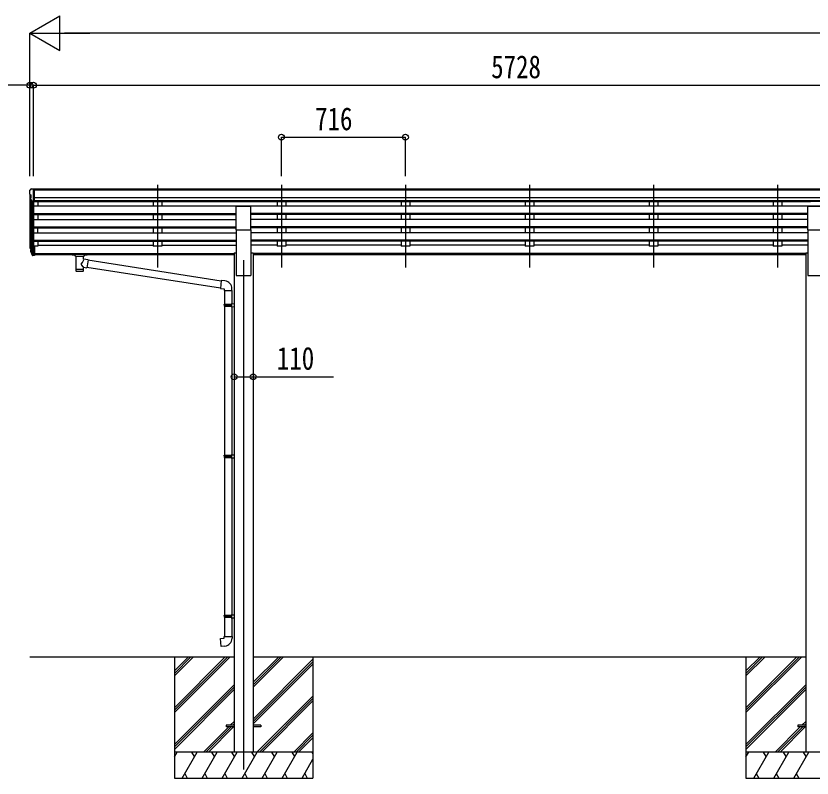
# Model space of a CAD drawing. Units: millimetres, scale not verified. Extents: x -16820 to 16820, y -11880 to 11880.
# Drawn here: x -8914 to -4318, y -6900 to -2502 of the extents above; entities that cross this region are included whole.
import ezdxf
from ezdxf.enums import TextEntityAlignment as Align

# ---------------------------------------------------------------- set-up
doc = ezdxf.new("R2010")
doc.units = ezdxf.units.MM
doc.header["$LTSCALE"] = 60
for name, color, linetype in [('0-3_YKK_12', 2, 'Continuous'), ('0-4_YKK_13', 4, 'Continuous'), ('0-5_YKK_A1', 4, 'Continuous'), ('0-6_YKK_D', 6, 'Continuous')]:
    doc.layers.add(name, color=color, linetype=linetype)
doc.styles.add('ＭＳ ゴシック', font='')
doc.styles.get('ＭＳ ゴシック').set_extended_font_data('MS Gothic')

msp = doc.modelspace()

# ---------------------------------------------------------------- linework, layer by layer
at = {"layer": '0-3_YKK_12'}
for p, q in [((-8097.92, -3476.89), (-8097.92, -3954.4)), ((-8097.92, -3476.89), (-8097.92, -3954.4)), ((-7381.92, -3476.89), (-7381.92, -3954.4)), ((-7381.92, -3476.89), (-7381.92, -3954.4)), ((-6665.92, -3476.89), (-6665.92, -3954.4)), ((-6665.92, -3476.89), (-6665.92, -3954.4)), ((-5949.92, -3476.89), (-5949.92, -3954.4)), ((-5949.92, -3476.89), (-5949.92, -3954.4)), ((-5233.92, -3476.89), (-5233.92, -3954.4)), ((-5233.92, -3476.89), (-5233.92, -3954.4)), ((-4517.92, -3476.89), (-4517.92, -3954.4)), ((-4517.92, -3476.89), (-4517.92, -3954.4)), ((-7599.92, -3911.44), (-7599.92, -6850))]:
    msp.add_line(p, q, dxfattribs=at)
at = {"layer": '0-4_YKK_13'}
for p, q in [((-8835.92, -3510.23), (-8835.92, -3510.86)), ((-8833.39, -3532.04), (-8828.07, -3535.11)), ((-8829.01, -3501.42), (-8833.08, -3507.23)), ((-8825.92, -3500.86), (-8828.25, -3501)), ((-8827.92, -3535.37), (-8827.92, -3551.65)), ((-8825.92, -3500.86), (-8807.42, -3500.86)), ((-8813.92, -3573.84), (-8813.92, -3500.86)), ((-8807.42, -3500.86), (-8797.42, -3500.94)), ((-8807.42, -3572.84), (-8807.42, -3500.86)), ((-8797.42, -3502.46), (-8797.42, -3500.94)), ((-8821.54, -3572.03), (-8830.55, -3556.43)), ((-8813.92, -3573.84), (-8819.13, -3573.52)), ((-8807.42, -3572.84), (-8813.92, -3572.84)), ((-7642.42, -3736.06), (-7642.42, -3600.84)), ((-7642.42, -3600.84), (-7557.42, -3600.84)), ((-7557.42, -3736.06), (-7557.42, -3600.84)), ((-4342.42, -3736.06), (-4342.42, -3600.84)), ((-4342.42, -3600.84), (-4257.42, -3600.84)), ((-7642.42, -3736.06), (-7557.42, -3736.06)), ((-4342.42, -3736.06), (-4257.42, -3736.06)), ((-8832.83, -3844.2), (-8828.95, -3852.15)), ((-8832.22, -3842.83), (-8828.95, -3849.89)), ((-8830.51, -3855.48), (-8830.17, -3859.88)), ((-8830.17, -3859.88), (-8821.36, -3883.43)), ((-8829.56, -3859.32), (-8821.36, -3875.5)), ((-8820.35, -3874.37), (-8828.11, -3858.96)), ((-8813.92, -3830.01), (-8813.92, -3884.79)), ((-8807.42, -3830.01), (-8813.92, -3830.01)), ((-8807.42, -3830.01), (-8807.42, -3884.05)), ((-8813.92, -3875.05), (-8819.06, -3875.05)), ((-8813.92, -3876.85), (-8818.77, -3876.85)), ((-8813.92, -3884.79), (-8818.77, -3884.79)), ((-8807.42, -3870.15), (-8813.92, -3870.15)), ((-8807.42, -3875.03), (-8813.92, -3875.03)), ((-8807.42, -3884.05), (-8813.92, -3884.05)), ((-8589.92, -3874.89), (-8589.92, -3880.65)), ((-8589.92, -3875.08), (-8589.92, -3876.62)), ((-8587.92, -3874.23), (-8504.92, -3874.23)), ((-8587.92, -3876.4), (-8504.92, -3876.4)), ((-8587.92, -3881.31), (-8573.42, -3881.31)), ((-8573.42, -3886.96), (-8573.42, -3880.41)), ((-8569.32, -3887.88), (-8569.34, -3973.32)), ((-8523.52, -3906.62), (-8523.52, -3887.88)), ((-8498.3, -3910.53), (-8523.52, -3906.61)), ((-8519.42, -3886.96), (-8519.42, -3880.41)), ((-8519.42, -3881.31), (-8504.92, -3881.31)), ((-8502.92, -3874.89), (-8502.92, -3880.65)), ((-8523.5, -3973.32), (-8523.53, -3952.65)), ((-8498.3, -3910.53), (-8505.32, -3955.79)), ((-7729.12, -4031.92), (-8498.62, -3912.54)), ((-8523.52, -3952.96), (-8505.32, -3955.79)), ((-7732.78, -4073.85), (-8505.05, -3954.05)), ((-7708.11, -4031.8), (-7728.95, -4029.97)), ((-7713.03, -4087.54), (-7667.03, -4087.54)), ((-7710.92, -4087.54), (-7710.92, -4165.36)), ((-7668.92, -4087.54), (-7668.92, -4162.8)), ((-7667.03, -4087.54), (-7667.03, -4076.63)), ((-7712.92, -4167.36), (-7711.92, -4165.36)), ((-7712.92, -4167.36), (-7668.92, -4167.36)), ((-7712.92, -4167.36), (-7712.92, -4175.36)), ((-7712.92, -4175.36), (-7668.92, -4175.36)), ((-7712.92, -4175.36), (-7711.92, -4177.36)), ((-7711.92, -4165.36), (-7668.92, -4165.36)), ((-7711.92, -4177.36), (-7668.92, -4177.36)), ((-7710.92, -4177.36), (-7710.92, -5037.75)), ((-7673.4, -4167.36), (-7673.83, -4165.36)), ((-7670.92, -4162.86), (-7654.92, -4162.39)), ((-7670.92, -4164.86), (-7670.92, -4162.86)), ((-7670.92, -4164.86), (-7668.92, -4164.86)), ((-7670.92, -4179.86), (-7670.92, -4177.86)), ((-7670.92, -4179.86), (-7654.92, -4180.33)), ((-7668.92, -4179.92), (-7668.92, -5035.2)), ((-7654.92, -4162.39), (-7654.92, -4180.33)), ((-7712.92, -5039.75), (-7711.92, -5037.75)), ((-7712.92, -5039.75), (-7668.92, -5039.75)), ((-7712.92, -5039.75), (-7712.92, -5047.75)), ((-7712.92, -5047.75), (-7668.92, -5047.75)), ((-7712.92, -5047.75), (-7711.92, -5049.75)), ((-7711.92, -5037.75), (-7668.92, -5037.75)), ((-7711.92, -5049.75), (-7668.92, -5049.75)), ((-7710.92, -5049.75), (-7710.92, -5960.44)), ((-7673.4, -5039.75), (-7673.83, -5037.75)), ((-7670.92, -5035.25), (-7654.92, -5034.78)), ((-7670.92, -5037.25), (-7670.92, -5035.25)), ((-7670.92, -5037.25), (-7668.92, -5037.25)), ((-7670.92, -5052.25), (-7670.92, -5050.25)), ((-7670.92, -5052.25), (-7654.92, -5052.73)), ((-7668.92, -5052.31), (-7668.92, -5957.88)), ((-7654.92, -5034.78), (-7654.92, -5052.73)), ((-7712.92, -5962.44), (-7711.92, -5960.44)), ((-7712.92, -5962.44), (-7668.92, -5962.44)), ((-7712.92, -5962.44), (-7712.92, -5970.44)), ((-7712.92, -5970.44), (-7668.92, -5970.44)), ((-7712.92, -5970.44), (-7711.92, -5972.44)), ((-7711.92, -5960.44), (-7668.92, -5960.44)), ((-7711.92, -5972.44), (-7668.92, -5972.44)), ((-7710.92, -5972.44), (-7710.92, -6082.44)), ((-7673.4, -5962.44), (-7673.83, -5960.44)), ((-7670.92, -5957.94), (-7654.92, -5957.47)), ((-7670.92, -5959.94), (-7670.92, -5957.94)), ((-7670.92, -5959.94), (-7668.92, -5959.94)), ((-7670.92, -5974.94), (-7670.92, -5972.94)), ((-7670.92, -5974.94), (-7654.92, -5975.41)), ((-7668.92, -5975), (-7668.92, -6082.44)), ((-7654.92, -5957.47), (-7654.92, -5975.41)), ((-7712.92, -6082.44), (-7666.92, -6082.44)), ((-7712.92, -6092.44), (-7712.92, -6082.44)), ((-7666.92, -6082.44), (-7666.92, -6093.36)), ((-7699.92, -6595.5), (-7699.92, -6604.5)), ((-7654.92, -6595.5), (-7699.92, -6595.5)), ((-7654.92, -6604.5), (-7699.92, -6604.5)), ((-7499.92, -6595.5), (-7544.92, -6595.5)), ((-7499.92, -6604.5), (-7544.92, -6604.5)), ((-7499.92, -6595.5), (-7499.92, -6604.5)), ((-4399.92, -6595.5), (-4399.92, -6604.5)), ((-4354.92, -6595.5), (-4399.92, -6595.5)), ((-4354.92, -6604.5), (-4399.92, -6604.5))]:
    msp.add_line(p, q, dxfattribs=at)
for points in [[(-8589.92, -3874.89), (-8589.88, -3874.7), (-8589.8, -3874.56), (-8589.7, -3874.47), (-8589.6, -3874.4), (-8589.48, -3874.36), (-8589.19, -3874.3), (-8588.7, -3874.25), (-8588.16, -3874.23), (-8587.92, -3874.23)], [(-8589.92, -3880.65), (-8589.88, -3880.84), (-8589.8, -3880.98), (-8589.7, -3881.07), (-8589.6, -3881.14), (-8589.48, -3881.18), (-8589.19, -3881.24), (-8588.7, -3881.29), (-8588.16, -3881.31), (-8587.92, -3881.31)], [(-8504.92, -3874.23), (-8504.57, -3874.23), (-8504.04, -3874.26), (-8503.59, -3874.31), (-8503.29, -3874.38), (-8503.12, -3874.48), (-8503, -3874.62), (-8502.93, -3874.8), (-8502.92, -3874.89)], [(-8504.92, -3881.31), (-8504.57, -3881.31), (-8504.04, -3881.28), (-8503.59, -3881.23), (-8503.29, -3881.15), (-8503.12, -3881.06), (-8503, -3880.92), (-8502.93, -3880.74), (-8502.92, -3880.65)], [(-7728.95, -4029.97), (-7732.95, -4075.8), (-7713.03, -4077.54), (-7713.03, -4087.54)], [(-7673.4, -4167.36), (-7673.4, -4175.36), (-7673.83, -4177.36)], [(-7670.92, -4177.86), (-7668.92, -4177.86), (-7668.92, -4164.86)], [(-7673.4, -5039.75), (-7673.4, -5047.75), (-7673.83, -5049.75)], [(-7670.92, -5050.25), (-7668.92, -5050.25), (-7668.92, -5037.25)], [(-7673.4, -5962.44), (-7673.4, -5970.44), (-7673.83, -5972.44)], [(-7670.92, -5972.94), (-7668.92, -5972.94), (-7668.92, -5959.94)], [(-7708, -6138.19), (-7728.84, -6140.01), (-7732.84, -6094.19), (-7712.92, -6092.44)]]:
    msp.add_lwpolyline(points, dxfattribs=at)
for centre, radius, start, end in [((-8832.92, -3510.23), 3, 93, 180), ((-8633.92, -3510.86), 202, 180, 184.94904), ((-8829.02, -3527.67), 6.18, 185.7035, 224.99897), ((-8828.19, -3502), 1, 93.5, 145), ((-8828.22, -3535.37), 0.3, 0, 60), ((-8827.95, -3554.93), 3, 94.7167, 210), ((-8828.22, -3551.65), 0.3, 274.7167, 0), ((-8818.95, -3570.53), 3, 210, 266.5), ((-8804.74, -3835.09), 29.53, 186.50806, 197.98144), ((-8803.33, -3833.33), 30.41, 187.1552, 198.19734), ((-7712.03, -4076.63), 45, 0, 85), ((-7711.92, -6093.36), 45, 275, 0)]:
    msp.add_arc(centre, radius, start, end, dxfattribs=at)
for centre, major_axis, ratio, start_param, end_param in [((-8745.27, -3835.52), (-89.06, 1.43), 0.57596, 6.1962358, 6.3678173), ((-8746.06, -3828.84), (87.93, 4.42), 0.541684, 3.0659337, 3.2228513), ((-8829.21, -3855.48), (1.3, 0), 0.90356, 1.3700892, 3.347195), ((-8743.29, -3839.29), (-89.07, 0), 0.90356, 0.2056023, 0.2515348), ((-8744, -3835.42), (-88.05, 0), 0.90356, 0.2662965, 0.3003836), ((-8818.77, -3874.14), (-3, 0), 0.90356, 0.5235988, 1.5707963), ((-8818.77, -3882.08), (3, 0), 0.90356, 3.6651914, 4.712389), ((-8819.06, -3873.69), (-1.5, 0), 0.90356, 0.5235988, 1.5707963), ((-8587.92, -3876.62), (2, 0), 0.109601, 1.5707963, 3.1415927), ((-8546.42, -3886.87), (27.06, 0), 0.069685, 3.1415927, 6.2831853), ((-8546.42, -3880.41), (27, 0), 0.070066, 6.2831853, 9.424778), ((-8546.42, -3933.16), (-22.81, -26.62), 0.234429, 1.6855472, 3.1268519), ((-8535.42, -3884.39), (16, 0), 0.361356, 6.2636979, 6.2831853), ((-8504.92, -3876.62), (2, 0), 0.109601, 0, 1.5707963), ((-8543.87, -3930.52), (20.32, -22.25), 0.045535, 0.0389954, 1.3075346), ((-8546.42, -3973.32), (22.92, 0), 0.101955, 3.1415499, 6.2833984), ((-8546.42, -3960.88), (22.91, 0), 0.122865, 3.1415927, 6.2831853)]:
    msp.add_ellipse(centre, major_axis=major_axis, ratio=ratio, start_param=start_param, end_param=end_param, dxfattribs=at)
at = {"layer": '0-5_YKK_A1'}
for p, q in [((-8833.92, -3531.43), (-8833.92, -3829.65)), ((-3102.42, -3502.46), (-8807.42, -3502.46)), ((-3102.42, -3507.68), (-8807.42, -3507.68)), ((-8828.95, -3559.2), (-8828.95, -3856.36)), ((-8819.92, -3573.37), (-8819.93, -3874.79)), ((-8813.92, -3573.84), (-8813.92, -3830.01)), ((-3092.42, -3551.21), (-8807.42, -3551.21)), ((-3092.42, -3569.06), (-8807.42, -3569.06)), ((-8807.42, -3572.31), (-4327.42, -3572.31)), ((-8788.92, -3572.31), (-8788.92, -3600.65)), ((-8122.92, -3572.31), (-8122.92, -3600.65)), ((-8072.92, -3572.31), (-8072.92, -3600.65)), ((-7406.92, -3572.31), (-7406.92, -3600.65)), ((-7356.92, -3572.31), (-7356.92, -3600.65)), ((-6690.92, -3572.31), (-6690.92, -3600.65)), ((-6640.92, -3572.31), (-6640.92, -3600.65)), ((-5974.92, -3572.31), (-5974.92, -3600.65)), ((-5924.92, -3572.31), (-5924.92, -3600.65)), ((-5258.92, -3572.31), (-5258.92, -3600.65)), ((-5208.92, -3572.31), (-5208.92, -3600.65)), ((-4542.92, -3572.31), (-4542.92, -3600.65)), ((-4492.92, -3572.31), (-4492.92, -3600.65)), ((-3092.42, -3572.41), (-4327.42, -3572.31)), ((-3085.92, -3600.65), (-8813.92, -3600.65)), ((-8813.92, -3642.53), (-7642.42, -3642.53)), ((-8813.92, -3644.03), (-7642.42, -3644.03)), ((-8813.92, -3648.35), (-7642.42, -3648.35)), ((-8813.92, -3677.09), (-7642.42, -3677.09)), ((-8788.92, -3648.35), (-8788.92, -3677.09)), ((-8122.92, -3648.35), (-8122.92, -3677.09)), ((-8072.92, -3648.35), (-8072.92, -3677.09)), ((-4342.42, -3642.53), (-7557.42, -3642.53)), ((-4342.42, -3644.03), (-7557.42, -3644.03)), ((-4342.42, -3648.35), (-7557.42, -3648.35)), ((-4342.42, -3677.09), (-7557.42, -3677.09)), ((-7406.92, -3648.35), (-7406.92, -3677.09)), ((-7356.92, -3648.35), (-7356.92, -3677.09)), ((-6690.92, -3648.35), (-6690.92, -3677.09)), ((-6640.92, -3648.35), (-6640.92, -3677.09)), ((-5974.92, -3648.35), (-5974.92, -3677.09)), ((-5924.92, -3648.35), (-5924.92, -3677.09)), ((-5258.92, -3648.35), (-5258.92, -3677.09)), ((-5208.92, -3648.35), (-5208.92, -3677.09)), ((-4542.92, -3648.35), (-4542.92, -3677.09)), ((-4492.92, -3648.35), (-4492.92, -3677.09)), ((-8813.92, -3718.97), (-7642.42, -3718.97)), ((-8813.92, -3720.47), (-7642.42, -3720.47)), ((-4342.42, -3718.97), (-7557.42, -3718.97)), ((-4342.42, -3720.47), (-7557.42, -3720.47)), ((-8813.92, -3724.78), (-7642.42, -3724.78)), ((-8813.92, -3753.53), (-7642.42, -3753.53)), ((-8788.92, -3753.53), (-8788.92, -3724.78)), ((-8122.92, -3724.78), (-8122.92, -3753.53)), ((-8072.92, -3724.78), (-8072.92, -3753.53)), ((-7642.42, -3736.06), (-7642.42, -4000)), ((-4342.42, -3724.78), (-7557.42, -3724.78)), ((-7557.42, -3736.06), (-7557.42, -4000)), ((-4342.42, -3753.53), (-7557.42, -3753.53)), ((-7406.92, -3724.78), (-7406.92, -3753.53)), ((-7356.92, -3724.78), (-7356.92, -3753.53)), ((-6690.92, -3724.78), (-6690.92, -3753.53)), ((-6640.92, -3724.78), (-6640.92, -3753.53)), ((-5974.92, -3724.78), (-5974.92, -3753.53)), ((-5924.92, -3724.78), (-5924.92, -3753.53)), ((-5258.92, -3724.78), (-5258.92, -3753.53)), ((-5208.92, -3724.78), (-5208.92, -3753.53)), ((-4542.92, -3724.78), (-4542.92, -3753.53)), ((-4492.92, -3724.78), (-4492.92, -3753.53)), ((-4342.42, -3736.06), (-4342.42, -4000)), ((-8813.92, -3795.41), (-7642.42, -3795.41)), ((-8813.92, -3796.9), (-7642.42, -3796.9)), ((-8813.92, -3801.22), (-7642.42, -3801.22)), ((-8788.92, -3801.22), (-8788.92, -3830.65)), ((-8122.92, -3801.22), (-8122.92, -3830.65)), ((-8072.92, -3801.22), (-8072.92, -3830.65)), ((-4342.42, -3795.41), (-7557.42, -3795.41)), ((-4342.42, -3796.9), (-7557.42, -3796.9)), ((-4342.42, -3801.22), (-7557.42, -3801.22)), ((-7406.92, -3801.22), (-7406.92, -3830.65)), ((-7356.92, -3801.22), (-7356.92, -3830.65)), ((-6690.92, -3801.22), (-6690.92, -3830.65)), ((-6640.92, -3801.22), (-6640.92, -3830.65)), ((-5974.92, -3801.22), (-5974.92, -3830.65)), ((-5924.92, -3801.22), (-5924.92, -3830.65)), ((-5258.92, -3801.22), (-5258.92, -3830.65)), ((-5208.92, -3801.22), (-5208.92, -3830.65)), ((-4542.92, -3801.22), (-4542.92, -3830.65)), ((-4492.92, -3801.22), (-4492.92, -3830.65)), ((-8788.92, -3830.65), (-8807.42, -3830.65)), ((-8788.92, -3825.7), (-8122.92, -3825.7)), ((-8072.92, -3830.65), (-8122.92, -3830.65)), ((-8072.92, -3825.7), (-7642.42, -3825.7)), ((-7406.92, -3825.7), (-7557.42, -3825.7)), ((-7356.92, -3830.65), (-7406.92, -3830.65)), ((-6690.92, -3825.7), (-7356.92, -3825.7)), ((-6640.92, -3830.65), (-6690.92, -3830.65)), ((-5974.92, -3825.7), (-6640.92, -3825.7)), ((-5924.92, -3830.65), (-5974.92, -3830.65)), ((-5258.92, -3825.7), (-5924.92, -3825.7)), ((-5208.92, -3830.65), (-5258.92, -3830.65)), ((-4542.92, -3825.7), (-5208.92, -3825.7)), ((-4492.92, -3830.65), (-4542.92, -3830.65)), ((-4342.42, -3825.7), (-4492.92, -3825.7)), ((-8807.42, -3872.72), (-7654.92, -3872.72)), ((-8807.42, -3874.11), (-7654.92, -3874.11)), ((-8573.42, -3881.8), (-8807.42, -3881.8)), ((-7654.92, -3881.8), (-8519.42, -3881.8)), ((-7654.92, -3870.01), (-7654.92, -6750)), ((-7654.92, -3870.01), (-7642.42, -3870.01)), ((-7557.42, -3870.01), (-7544.92, -3870.01)), ((-7544.92, -3870.01), (-7544.92, -6750)), ((-4354.92, -3872.72), (-7544.92, -3872.72)), ((-4354.92, -3874.11), (-7544.92, -3874.11)), ((-4354.92, -3881.8), (-7544.92, -3881.8)), ((-4354.92, -3870.01), (-4354.92, -6750)), ((-4354.92, -3870.01), (-4342.42, -3870.01)), ((-7642.42, -4000), (-7557.42, -4000)), ((-4342.42, -4000), (-4257.42, -4000)), ((-8833.92, -6200), (-7654.92, -6200)), ((-7999.92, -6200), (-7999.92, -6900)), ((-7999.92, -6494.18), (-7705.74, -6200)), ((-7999.92, -6508.32), (-7691.6, -6200)), ((-7999.92, -6522.46), (-7677.46, -6200)), ((-7999.92, -6310.33), (-7889.59, -6200)), ((-7999.92, -6296.19), (-7903.73, -6200)), ((-7999.92, -6282.05), (-7917.87, -6200)), ((-7544.92, -6200), (-4354.92, -6200)), ((-7544.92, -6375.83), (-7369.09, -6200)), ((-7544.92, -6361.69), (-7383.23, -6200)), ((-7544.92, -6347.55), (-7397.37, -6200)), ((-7199.92, -6200), (-7199.92, -6900)), ((-4699.92, -6200), (-4699.92, -6900)), ((-4699.92, -6494.18), (-4405.74, -6200)), ((-4699.92, -6508.32), (-4391.6, -6200)), ((-4699.92, -6522.46), (-4377.46, -6200)), ((-4699.92, -6310.33), (-4589.59, -6200)), ((-4699.92, -6296.19), (-4603.73, -6200)), ((-4699.92, -6282.05), (-4617.87, -6200)), ((-7544.92, -6559.68), (-7199.92, -6214.68)), ((-7544.92, -6573.82), (-7199.92, -6228.82)), ((-7544.92, -6587.96), (-7199.92, -6242.96)), ((-7999.92, -6706.31), (-7654.92, -6361.31)), ((-7999.92, -6720.45), (-7654.92, -6375.45)), ((-4699.92, -6706.31), (-4354.92, -6361.31)), ((-4699.92, -6720.45), (-4354.92, -6375.45)), ((-7999.92, -6734.59), (-7654.92, -6389.59)), ((-7523.11, -6750), (-7199.92, -6426.81)), ((-4699.92, -6734.59), (-4354.92, -6389.59)), ((-7508.97, -6750), (-7199.92, -6440.95)), ((-7494.83, -6750), (-7199.92, -6455.09)), ((-7831.48, -6750), (-7685.98, -6604.5)), ((-7817.34, -6750), (-7671.84, -6604.5)), ((-7803.19, -6750), (-7657.69, -6604.5)), ((-7676.98, -6595.5), (-7654.92, -6573.44)), ((-7662.84, -6595.5), (-7654.92, -6587.58)), ((-4531.48, -6750), (-4385.98, -6604.5)), ((-4517.34, -6750), (-4371.84, -6604.5)), ((-4503.19, -6750), (-4357.69, -6604.5)), ((-4376.98, -6595.5), (-4354.92, -6573.44)), ((-4362.84, -6595.5), (-4354.92, -6587.58)), ((-7310.98, -6750), (-7199.92, -6638.94)), ((-7296.84, -6750), (-7199.92, -6653.08)), ((-7282.69, -6750), (-7199.92, -6667.23)), ((-7199.92, -6750), (-7999.92, -6750)), ((-7999.92, -6777.5), (-7984.04, -6750)), ((-7955.17, -6900), (-7868.57, -6750)), ((-7883.57, -6775.98), (-7898.57, -6750)), ((-7839.7, -6900), (-7753.1, -6750)), ((-7768.1, -6775.98), (-7783.1, -6750)), ((-7724.23, -6900), (-7637.63, -6750)), ((-7652.63, -6775.98), (-7667.63, -6750)), ((-7608.76, -6900), (-7522.16, -6750)), ((-7537.16, -6775.98), (-7552.16, -6750)), ((-7493.29, -6900), (-7406.69, -6750)), ((-7421.69, -6775.98), (-7436.69, -6750)), ((-7377.82, -6900), (-7291.22, -6750)), ((-7321.22, -6750), (-7306.22, -6775.98)), ((-7205.75, -6750), (-7199.92, -6760.1)), ((-3899.92, -6750), (-4699.92, -6750)), ((-4699.92, -6777.5), (-4684.04, -6750)), ((-4655.17, -6900), (-4568.57, -6750)), ((-4583.57, -6775.98), (-4598.57, -6750)), ((-4539.7, -6900), (-4453.1, -6750)), ((-4468.1, -6775.98), (-4483.1, -6750)), ((-4424.23, -6900), (-4337.63, -6750)), ((-4352.63, -6775.98), (-4367.63, -6750)), ((-7262.35, -6900), (-7199.92, -6791.86)), ((-7940.18, -6874.02), (-7925.18, -6900)), ((-7824.71, -6874.02), (-7809.71, -6900)), ((-7709.23, -6874.02), (-7694.24, -6900)), ((-7593.76, -6874.02), (-7578.77, -6900)), ((-7478.3, -6874.02), (-7463.3, -6900)), ((-7362.83, -6874.02), (-7347.83, -6900)), ((-7247.36, -6874.02), (-7232.36, -6900)), ((-4640.18, -6874.02), (-4625.18, -6900)), ((-4524.71, -6874.02), (-4509.71, -6900)), ((-4409.23, -6874.02), (-4394.24, -6900)), ((-7999.92, -6900), (-7199.92, -6900)), ((-4699.92, -6900), (-3899.92, -6900))]:
    msp.add_line(p, q, dxfattribs=at)
at = {"layer": '0-6_YKK_D'}
for p, q in [((-8833.92, -2602.46), (-8660.72, -2502.46)), ((-8660.72, -2702.46), (-8660.72, -2502.46)), ((-8833.92, -3426.89), (-8833.92, -2601.46)), ((-8833.92, -2602.46), (-8660.72, -2702.46)), ((-8833.92, -2602.46), (-8487.51, -2602.46)), ((2462.08, -2602.46), (-8633.92, -2602.46)), ((-8833.92, -3426.89), (-8833.92, -2901.46)), ((-8813.92, -3426.89), (-8813.92, -2901.46)), ((-8813.92, -3426.89), (-8813.92, -2901.46)), ((-8813.92, -2902.46), (-3085.92, -2902.46)), ((-7381.92, -3426.89), (-7381.92, -3201.46)), ((-7381.92, -3202.46), (-6665.92, -3202.46)), ((-6665.92, -3426.89), (-6665.92, -3201.46))]:
    msp.add_line(p, q, dxfattribs=at)
for points in [[(-8813.92, -2902.46), (-8833.92, -2902.46), (-9115.12, -2902.46)], [(-7654.92, -4584.55), (-7544.92, -4584.55), (-7080.52, -4584.55)]]:
    msp.add_lwpolyline(points, dxfattribs=at)
for centre in [(-8833.92, -2902.46), (-8813.92, -2902.46), (-8813.92, -2902.46), (-7381.92, -3202.46), (-6665.92, -3202.46), (-7654.92, -4584.55), (-7544.92, -4584.55)]:
    msp.add_circle(centre, 17, dxfattribs=at)

# ---------------------------------------------------------------- texts
at = {"layer": '0-6_YKK_D', "style": 'ＭＳ ゴシック', "width": 0.8}
for s, p in [('5728', (-6170.72, -2901.46)), ('716', (-7187.12, -3201.46)), ('110', (-7407.92, -4583.55))]:
    msp.add_text(s, height=132, dxfattribs=at).set_placement(p, align=Align.BOTTOM_LEFT)

doc.saveas('drawing.dxf')
